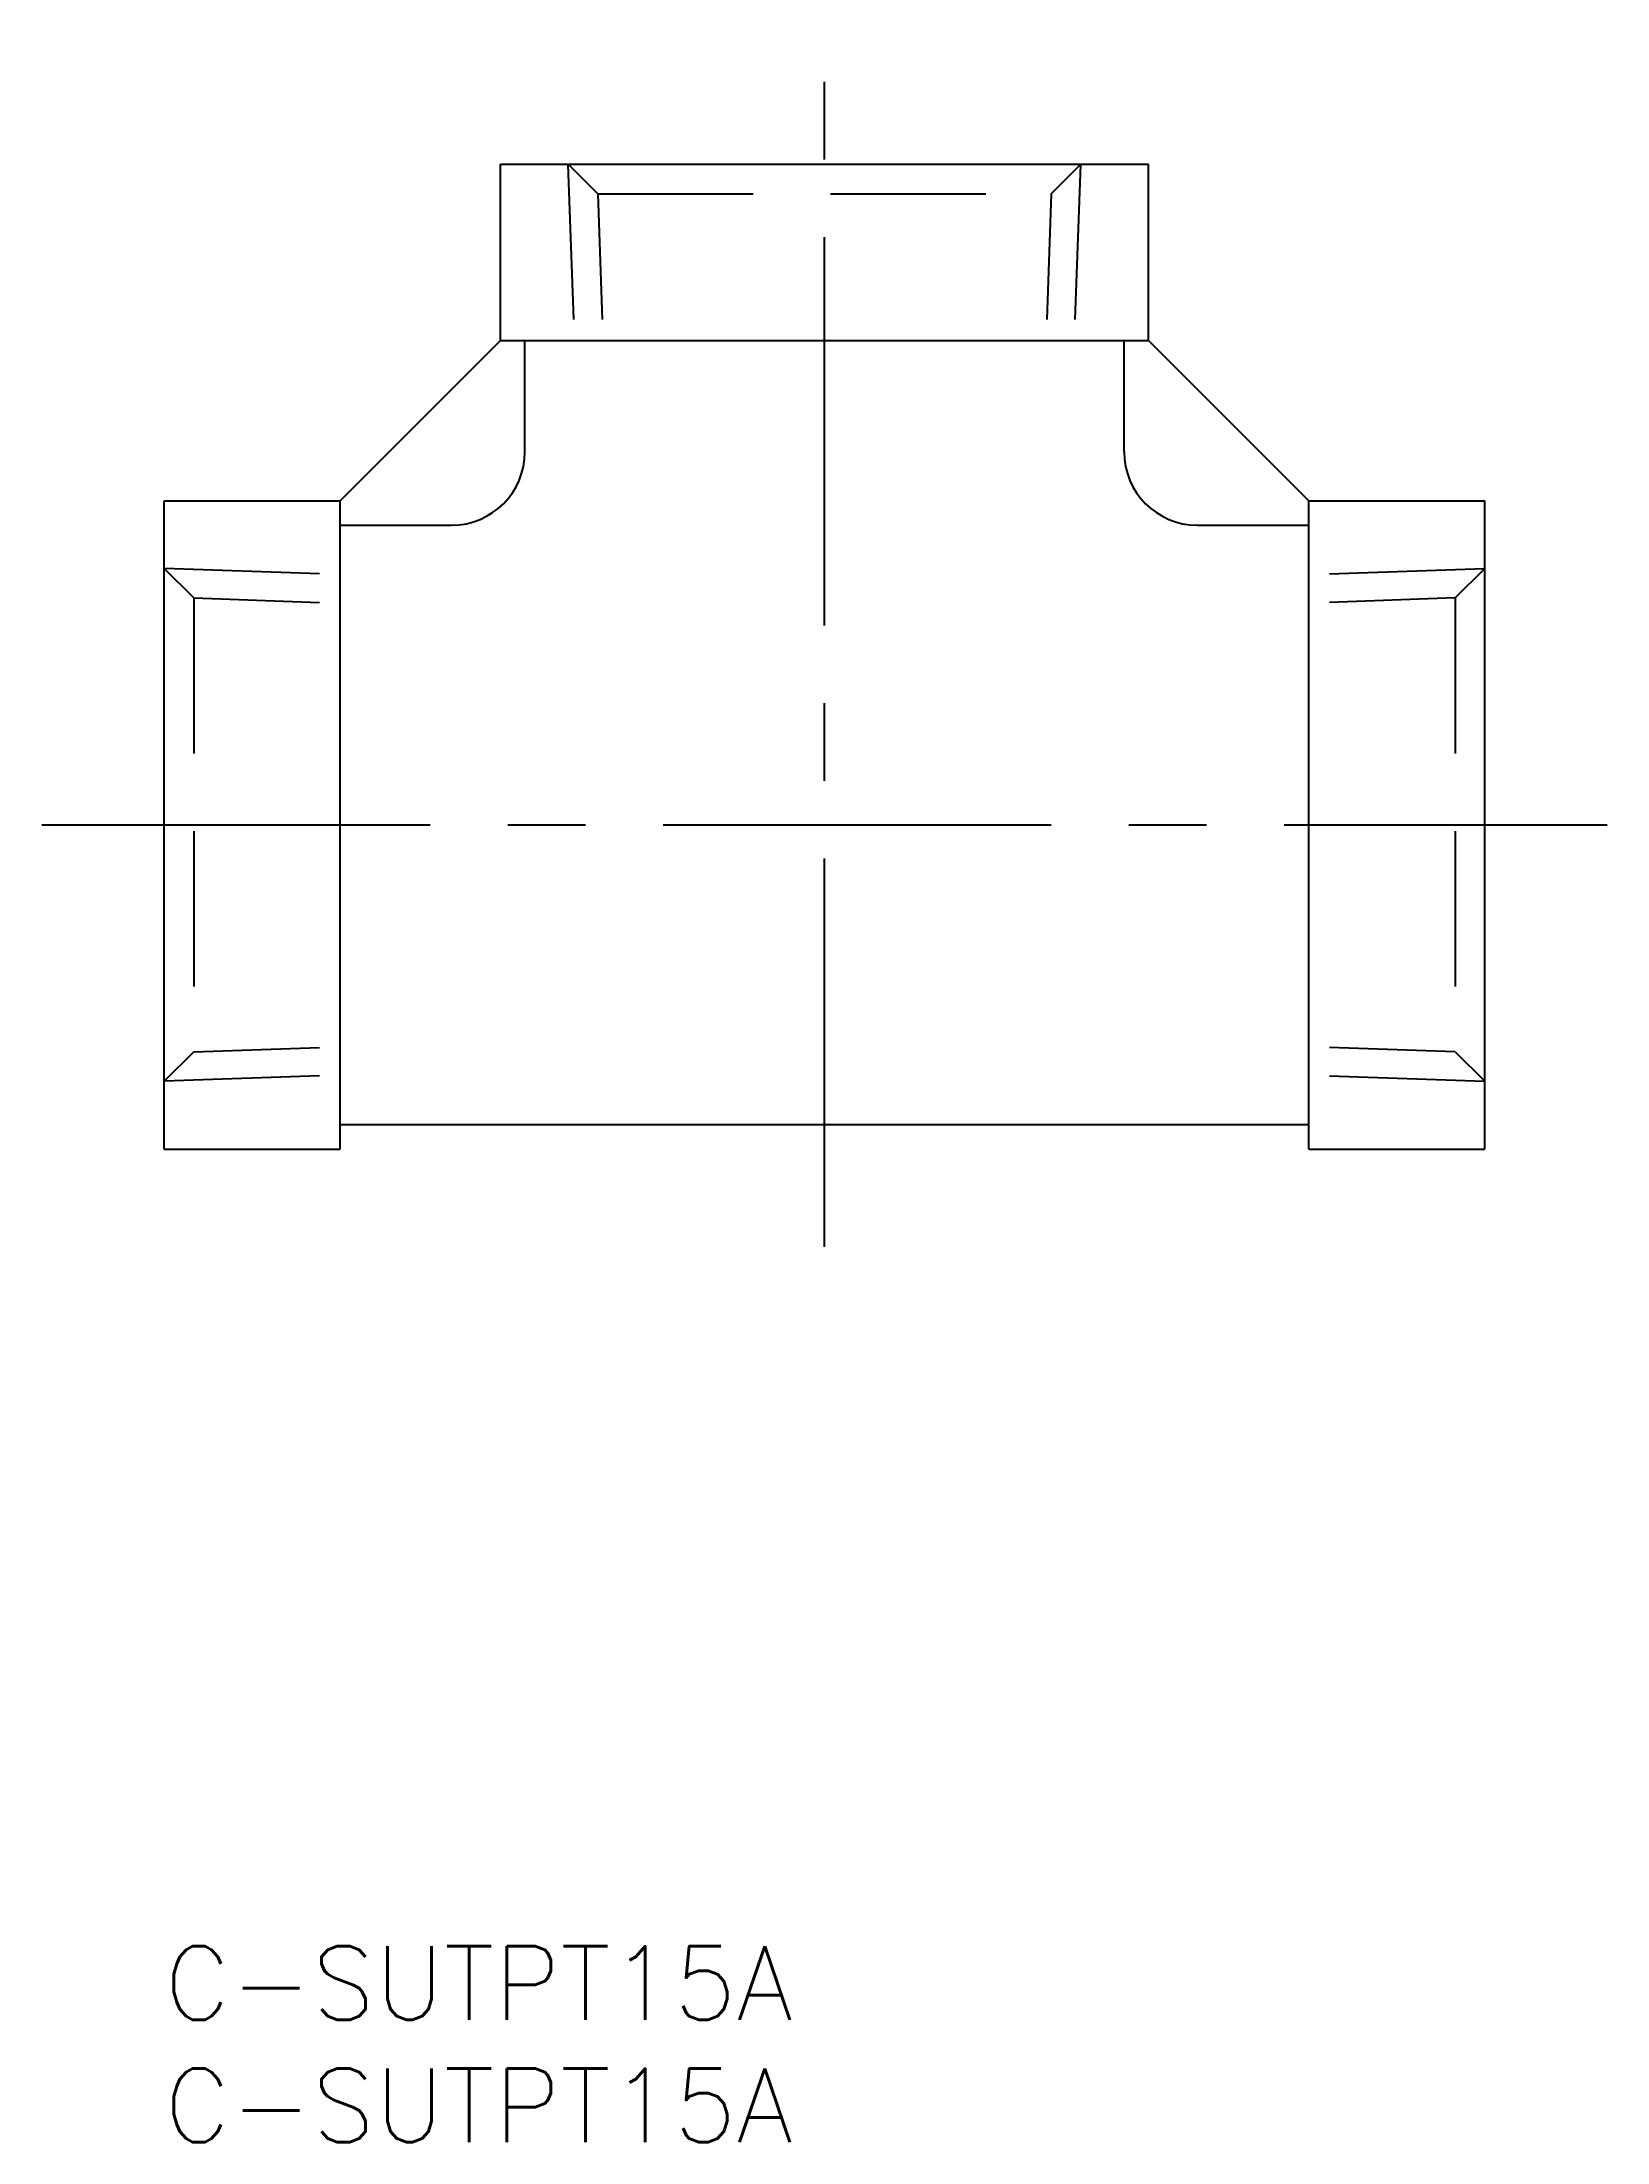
# Model space of a CAD drawing. Extents: x -5 to 59, y -8 to 77.8.
import ezdxf

# ---------------------------------------------------------------- set-up
doc = ezdxf.new("R2010")
doc.units = 0
doc.header["$LTSCALE"] = 0.5
doc.linetypes.add('CENTER', pattern=[50.8, 31.75, -6.35, 6.35, -6.35])
doc.linetypes.add('DASHED', pattern=[19.05, 12.7, -6.35])
doc.layers.get('0').update_dxf_attribs({"linetype": 'CONTINUOUS'})
doc.layers.add('CENTER', color=1, linetype='CENTER')
doc.styles.get("Standard").update_dxf_attribs({"font": 'txt.shx', "height": 3, "bigfont": 'bigfont.shx'})

# ---------------------------------------------------------------- blocks, each defined once
blk = doc.blocks.new('*U14')
at = {"color": 7, "linetype": 'CONTINUOUS'}
blk.add_text('C-SUTPT15A', height=3, dxfattribs=at).set_placement((0, -3))
blk = doc.blocks.new('*U15')
at = {"color": 7, "linetype": 'CONTINUOUS'}
blk.add_text('C-SUTPT15A', height=3, dxfattribs=at).set_placement((0, -8))

msp = doc.modelspace()

# ---------------------------------------------------------------- linework, layer by layer
at = {"color": 7, "linetype": 'CONTINUOUS'}
for p, q in [((13.75, 72.839), (40.25, 72.839)), ((13.75, 65.639), (13.75, 72.839)), ((40.25, 65.639), (40.25, 72.839)), ((7.2, 59.089), (13.75, 65.639)), ((13.75, 65.639), (40.25, 65.639)), ((14.75, 61.089), (14.75, 65.639)), ((39.25, 61.089), (39.25, 65.639)), ((46.8, 59.089), (40.25, 65.639)), ((0, 32.589), (0, 59.089)), ((0, 59.089), (7.2, 59.089)), ((7.2, 32.589), (7.2, 59.089)), ((46.8, 32.589), (46.8, 59.089)), ((46.8, 59.089), (54, 59.089)), ((54, 32.589), (54, 59.089)), ((7.2, 58.089), (11.75, 58.089)), ((42.25, 58.089), (46.8, 58.089)), ((7.2, 33.589), (46.8, 33.589)), ((0, 32.589), (7.2, 32.589)), ((46.8, 32.589), (54, 32.589))]:
    msp.add_line(p, q, dxfattribs=at)
at = {"color": 3, "linetype": 'DASHED'}
for p, q in [((16.744, 66.489), (16.523, 72.839)), ((17.727, 71.635), (16.523, 72.839)), ((36.273, 71.635), (37.478, 72.839)), ((37.256, 66.489), (37.478, 72.839)), ((17.727, 71.635), (17.906, 66.489)), ((17.727, 71.635), (36.273, 71.635)), ((36.273, 71.635), (36.094, 66.489)), ((6.35, 56.094), (0, 56.316)), ((1.204, 55.112), (0, 56.316)), ((47.65, 56.094), (54, 56.316)), ((52.796, 55.112), (54, 56.316)), ((1.204, 55.112), (6.35, 54.932)), ((1.204, 55.112), (1.204, 36.565)), ((52.796, 55.112), (47.65, 54.932)), ((52.796, 55.112), (52.796, 36.565)), ((1.204, 36.565), (0, 35.361)), ((1.204, 36.565), (6.35, 36.745)), ((52.796, 36.565), (47.65, 36.745)), ((52.796, 36.565), (54, 35.361)), ((6.35, 35.583), (0, 35.361)), ((47.65, 35.583), (54, 35.361))]:
    msp.add_line(p, q, dxfattribs=at)
at = {"color": 7, "linetype": 'CONTINUOUS'}
for centre, start, end in [((11.75, 61.089), 270, 0), ((42.25, 61.089), 180, 270)]:
    msp.add_arc(centre, 3, start, end, dxfattribs=at)
at = {"layer": 'CENTER', "color": 1, "linetype": 'CENTER'}
for p, q in [((27, 28.589), (27, 77.839)), ((-5, 45.839), (59, 45.839))]:
    msp.add_line(p, q, dxfattribs=at)

# ---------------------------------------------------------------- block references
at = {"color": 7, "linetype": 'CONTINUOUS'}
for name in ['*U14', '*U15']:
    msp.add_blockref(name, (0, 0), dxfattribs=at)

doc.saveas('drawing.dxf')
